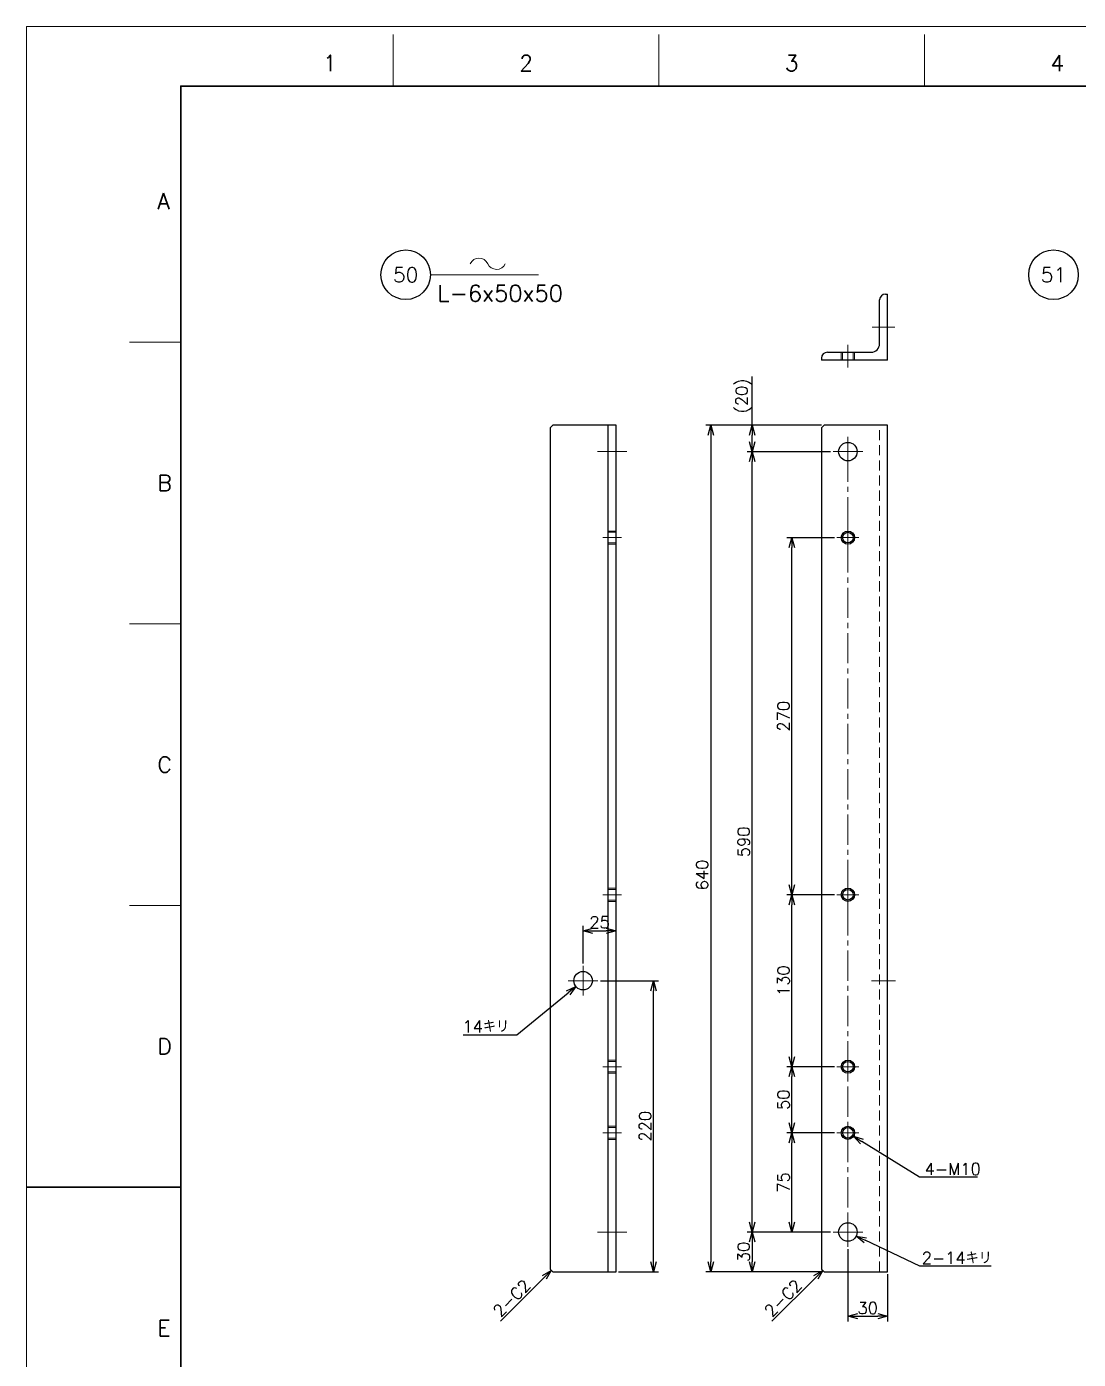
# Model space of a CAD drawing. Header units: millimetres. Extents: x 0 to 2485, y -14 to 1749.
# Drawn here: x 0 to 795, y 741 to 1749 of the extents above; entities that cross this region are included whole.
import ezdxf
from ezdxf import colors
from ezdxf.entities.mleader import LeaderData, LeaderLine
from ezdxf.enums import TextEntityAlignment as Align
from ezdxf.math import Vec2, Vec3

# ---------------------------------------------------------------- set-up
doc = ezdxf.new("R2010")
doc.units = ezdxf.units.MM
doc.header["$LTSCALE"] = 1.2
doc.header["$PDMODE"] = 99
doc.header["$PDSIZE"] = 1
doc.linetypes.add('CENTER2', pattern=[28.575, 19.05, -3.175, 3.175, -3.175])
doc.linetypes.add('HIDDEN', pattern=[9.525, 6.35, -3.175])
for name, color, linetype, lineweight in [('04_HIDDEN', 2, 'HIDDEN', 13), ('05_CENTER', 4, 'CENTER2', 13), ('08_DIM', 3, 'Continuous', 13), ('90_FRAME', 5, 'Continuous', 35)]:
    doc.layers.add(name, color=color, linetype=linetype, lineweight=lineweight)
doc.layers.add('91_BLANK', color=5, linetype='Continuous', lineweight=0, plot=False)
doc.styles.add('KSS_TXT', font='txt.shx', dxfattribs={"bigfont": 'extfont2.shx'})
doc.styles.get("Standard").update_dxf_attribs({"font": 'txt.shx', "bigfont": 'extfont2.shx'})
doc.dimstyles.new('KSS_DIM', dxfattribs={"dimscale": 3, "dimtxt": 3, "dimasz": 2.5, "dimexe": 1.25, "dimexo": 0.625, "dimtad": 1, "dimdsep": 46, "dimtxsty": 'KSS_TXT', "dimblk": 'OPEN30', "dimcen": 0, "dimazin": 2, "dimtfac": 0.75, "dimtmove": 0, "dimatfit": 3, "dimldrblk": 'OPEN30', "dimfxl": 1.25, "dimtolj": 1, "dimarcsym": 0})
doc.dimstyles.new('KSS_DIM$3', dxfattribs={"dimscale": 3, "dimtxt": 3, "dimasz": 2.5, "dimexe": 1.25, "dimexo": 0.625, "dimtad": 1, "dimtih": 1, "dimtoh": 1, "dimdsep": 46, "dimtxsty": 'KSS_TXT', "dimblk": 'OPEN30', "dimcen": 0, "dimazin": 2, "dimtfac": 0.75, "dimtofl": 0, "dimtmove": 0, "dimatfit": 3, "dimldrblk": 'OPEN30', "dimfxl": 1.25, "dimtolj": 1, "dimarcsym": 0})

# ---------------------------------------------------------------- blocks, each defined once
blk = doc.blocks.new('AM_BALLOON1')
at = {"transparency": 16777216}
blk.add_circle((0, 0), 5, dxfattribs=at)
blk.add_attdef('B_NUMBER', text='', height=3, dxfattribs=at).set_placement((0, 0), align=Align.MIDDLE_CENTER)
blk = doc.blocks.new('_OPEN')
at = {"color": 0, "linetype": 'ByBlock'}
for p, q in [((-1, 0.17), (0, 0)), ((0, 0), (-1, -0.17)), ((0, 0), (-1, 0))]:
    blk.add_line(p, q, dxfattribs=at)
blk = doc.blocks.new('p1ba05')
for centre, start, end in [((-2.95, 0.29), 24.2276, 155.5758), ((0, 1.62), 204.2276, 335.5758)]:
    blk.add_arc(centre, 1.62, start, end)
blk = doc.blocks.new('M10Tz_1_1')
at = {"color": 0}
for radius in [5, 4]:
    blk.add_circle((0, 0), radius, dxfattribs=at)
at = {"layer": '05_CENTER'}
for p, q in [((8.3, 0), (-8.3, 0)), ((0, -8.3), (0, 8.3))]:
    blk.add_line(p, q, dxfattribs=at)
blk = doc.blocks.new('_Open30')
at = {"color": 0, "linetype": 'ByBlock', "lineweight": -2}
for p, q in [((-1, 0.27), (0, 0)), ((0, 0), (-1, -0.27)), ((0, 0), (-1, 0))]:
    blk.add_line(p, q, dxfattribs=at)
blk = doc.blocks.new('*D143')
at = {"layer": '08_DIM', "color": 0, "lineweight": -2, "transparency": 16777216}
for p, q in [((607.7, 837.4), (544.6, 837.4)), ((548.4, 829.9), (548.4, 814.9)), ((600.9, 807.4), (544.6, 807.4))]:
    blk.add_line(p, q, dxfattribs=at)
at = {"layer": 'Defpoints', "color": 0, "transparency": 16777216}
for p in [(609.6, 837.4), (548.4, 807.4), (602.8, 807.4)]:
    blk.add_point(p, dxfattribs=at)
at = {"layer": '08_DIM', "color": 0, "lineweight": -2, "transparency": 16777216, "xscale": 7.5, "yscale": 7.5, "zscale": 7.5}
for p, rotation in [((548.4, 837.4), 90), ((548.4, 807.4), 270)]:
    blk.add_blockref('_Open30', p, dxfattribs=dict(at, rotation=rotation))
at = {"layer": '08_DIM', "color": 0, "transparency": 16777216, "insert": (542, 822.4), "char_height": 9, "attachment_point": 5, "rotation": 90, "style": 'KSS_TXT'}
blk.add_mtext('\\A1;30', dxfattribs=at)
blk = doc.blocks.new('*D144')
at = {"layer": '08_DIM', "color": 0, "lineweight": -2, "transparency": 16777216}
for p, q in [((610.6, 912.4), (574.7, 912.4)), ((578.5, 844.9), (578.5, 904.9)), ((607.7, 837.4), (574.7, 837.4))]:
    blk.add_line(p, q, dxfattribs=at)
at = {"layer": 'Defpoints', "color": 0, "transparency": 16777216}
for p in [(578.5, 912.4), (612.4, 912.4), (609.6, 837.4)]:
    blk.add_point(p, dxfattribs=at)
at = {"layer": '08_DIM', "color": 0, "lineweight": -2, "transparency": 16777216, "xscale": 7.5, "yscale": 7.5, "zscale": 7.5}
for p, rotation in [((578.5, 912.4), 90), ((578.5, 837.4), 270)]:
    blk.add_blockref('_Open30', p, dxfattribs=dict(at, rotation=rotation))
at = {"layer": '08_DIM', "color": 0, "transparency": 16777216, "insert": (572.1, 874.9), "char_height": 9, "attachment_point": 5, "rotation": 90, "style": 'KSS_TXT'}
blk.add_mtext('\\A1;75', dxfattribs=at)
blk = doc.blocks.new('*D145')
at = {"layer": '08_DIM', "color": 0, "lineweight": -2, "transparency": 16777216}
for p, q in [((610.6, 962.4), (574.7, 962.4)), ((578.5, 919.9), (578.5, 954.9)), ((610.6, 912.4), (574.7, 912.4))]:
    blk.add_line(p, q, dxfattribs=at)
at = {"layer": 'Defpoints', "color": 0, "transparency": 16777216}
for p in [(578.5, 962.4), (612.4, 962.4), (612.4, 912.4)]:
    blk.add_point(p, dxfattribs=at)
at = {"layer": '08_DIM', "color": 0, "lineweight": -2, "transparency": 16777216, "xscale": 7.5, "yscale": 7.5, "zscale": 7.5}
for p, rotation in [((578.5, 962.4), 90), ((578.5, 912.4), 270)]:
    blk.add_blockref('_Open30', p, dxfattribs=dict(at, rotation=rotation))
at = {"layer": '08_DIM', "color": 0, "transparency": 16777216, "insert": (572.1, 937.4), "char_height": 9, "attachment_point": 5, "rotation": 90, "style": 'KSS_TXT'}
blk.add_mtext('\\A1;50', dxfattribs=at)
blk = doc.blocks.new('*D146')
at = {"layer": '08_DIM', "color": 0, "lineweight": -2, "transparency": 16777216}
for p, q in [((610.6, 1092.4), (574.7, 1092.4)), ((578.5, 969.9), (578.5, 1084.9)), ((610.6, 962.4), (574.7, 962.4))]:
    blk.add_line(p, q, dxfattribs=at)
at = {"layer": 'Defpoints', "color": 0, "transparency": 16777216}
for p in [(578.5, 1092.4), (612.4, 1092.4), (612.4, 962.4)]:
    blk.add_point(p, dxfattribs=at)
at = {"layer": '08_DIM', "color": 0, "lineweight": -2, "transparency": 16777216, "xscale": 7.5, "yscale": 7.5, "zscale": 7.5}
for p, rotation in [((578.5, 1092.4), 90), ((578.5, 962.4), 270)]:
    blk.add_blockref('_Open30', p, dxfattribs=dict(at, rotation=rotation))
at = {"layer": '08_DIM', "color": 0, "transparency": 16777216, "insert": (572.1, 1027.4), "char_height": 9, "attachment_point": 5, "rotation": 90, "style": 'KSS_TXT'}
blk.add_mtext('\\A1;130', dxfattribs=at)
blk = doc.blocks.new('*D147')
at = {"layer": '08_DIM', "color": 0, "lineweight": -2, "transparency": 16777216}
for p, q in [((610.6, 1362.4), (574.7, 1362.4)), ((578.5, 1099.9), (578.5, 1354.9)), ((610.6, 1092.4), (574.7, 1092.4))]:
    blk.add_line(p, q, dxfattribs=at)
at = {"layer": 'Defpoints', "color": 0, "transparency": 16777216}
for p in [(578.5, 1362.4), (612.4, 1362.4), (612.4, 1092.4)]:
    blk.add_point(p, dxfattribs=at)
at = {"layer": '08_DIM', "color": 0, "lineweight": -2, "transparency": 16777216, "xscale": 7.5, "yscale": 7.5, "zscale": 7.5}
for p, rotation in [((578.5, 1362.4), 90), ((578.5, 1092.4), 270)]:
    blk.add_blockref('_Open30', p, dxfattribs=dict(at, rotation=rotation))
at = {"layer": '08_DIM', "color": 0, "transparency": 16777216, "insert": (572.1, 1227.4), "char_height": 9, "attachment_point": 5, "rotation": 90, "style": 'KSS_TXT'}
blk.add_mtext('\\A1;270', dxfattribs=at)
blk = doc.blocks.new('*D148')
at = {"layer": '08_DIM', "color": 0, "lineweight": -2, "transparency": 16777216}
for p, q in [((607.7, 1427.4), (544.6, 1427.4)), ((548.4, 844.9), (548.4, 1419.9)), ((607.7, 837.4), (544.6, 837.4))]:
    blk.add_line(p, q, dxfattribs=at)
at = {"layer": 'Defpoints', "color": 0, "transparency": 16777216}
for p in [(548.4, 1427.4), (609.6, 1427.4), (609.6, 837.4)]:
    blk.add_point(p, dxfattribs=at)
at = {"layer": '08_DIM', "color": 0, "lineweight": -2, "transparency": 16777216, "xscale": 7.5, "yscale": 7.5, "zscale": 7.5}
for p, rotation in [((548.4, 1427.4), 90), ((548.4, 837.4), 270)]:
    blk.add_blockref('_Open30', p, dxfattribs=dict(at, rotation=rotation))
at = {"layer": '08_DIM', "color": 0, "transparency": 16777216, "insert": (542, 1132.4), "char_height": 9, "attachment_point": 5, "rotation": 90, "style": 'KSS_TXT'}
blk.add_mtext('\\A1;590', dxfattribs=at)
blk = doc.blocks.new('*D149')
at = {"layer": '08_DIM', "color": 0, "lineweight": -2, "transparency": 16777216}
for p, q in [((548.4, 1447.4), (548.4, 1484.2)), ((600.9, 1447.4), (544.6, 1447.4)), ((548.4, 1434.9), (548.4, 1439.9)), ((607.7, 1427.4), (544.6, 1427.4))]:
    blk.add_line(p, q, dxfattribs=at)
at = {"layer": 'Defpoints', "color": 0, "transparency": 16777216}
for p in [(548.4, 1447.4), (602.8, 1447.4), (609.6, 1427.4)]:
    blk.add_point(p, dxfattribs=at)
at = {"layer": '08_DIM', "color": 0, "lineweight": -2, "transparency": 16777216, "xscale": 7.5, "yscale": 7.5, "zscale": 7.5}
for p, rotation in [((548.4, 1447.4), 90), ((548.4, 1427.4), 270)]:
    blk.add_blockref('_Open30', p, dxfattribs=dict(at, rotation=rotation))
at = {"layer": '08_DIM', "color": 0, "transparency": 16777216, "insert": (542, 1469.6), "char_height": 9, "attachment_point": 5, "rotation": 90, "style": 'KSS_TXT'}
blk.add_mtext('\\A1;(20)', dxfattribs=at)
blk = doc.blocks.new('*D150')
at = {"layer": '08_DIM', "color": 0, "lineweight": -2, "transparency": 16777216}
for p, q in [((600.9, 1447.4), (513.4, 1447.4)), ((517.1, 1439.9), (517.1, 814.9)), ((600.9, 807.4), (513.4, 807.4))]:
    blk.add_line(p, q, dxfattribs=at)
at = {"layer": 'Defpoints', "color": 0, "transparency": 16777216}
for p in [(602.8, 1447.4), (523.5, 807.4), (602.8, 807.4)]:
    blk.add_point(p, dxfattribs=at)
at = {"layer": '08_DIM', "color": 0, "lineweight": -2, "transparency": 16777216, "xscale": 7.5, "yscale": 7.5, "zscale": 7.5}
for p, rotation in [((517.1, 1447.4), 90), ((517.1, 807.4), 270)]:
    blk.add_blockref('_Open30', p, dxfattribs=dict(at, rotation=rotation))
at = {"layer": '08_DIM', "color": 0, "transparency": 16777216, "insert": (510.7, 1107.4), "char_height": 9, "attachment_point": 5, "rotation": 90, "style": 'KSS_TXT'}
blk.add_mtext('\\A1;640', dxfattribs=at)
blk = doc.blocks.new('*D151')
at = {"layer": '08_DIM', "color": 0, "lineweight": -2, "transparency": 16777216}
for p, q in [((620.8, 824.4), (620.8, 769.9)), ((650.8, 805.6), (650.8, 769.9)), ((628.3, 773.7), (643.3, 773.7))]:
    blk.add_line(p, q, dxfattribs=at)
at = {"layer": 'Defpoints', "color": 0, "transparency": 16777216}
for p in [(620.8, 826.3), (650.8, 807.4), (650.8, 773.7)]:
    blk.add_point(p, dxfattribs=at)
at = {"layer": '08_DIM', "color": 0, "lineweight": -2, "transparency": 16777216, "xscale": 7.5, "yscale": 7.5, "zscale": 7.5, "rotation": 180}
blk.add_blockref('_Open30', (620.8, 773.7), dxfattribs=at)
at = {"layer": '08_DIM', "color": 0, "lineweight": -2, "transparency": 16777216, "xscale": 7.5, "yscale": 7.5, "zscale": 7.5}
blk.add_blockref('_Open30', (650.8, 773.7), dxfattribs=at)
at = {"layer": '08_DIM', "color": 0, "transparency": 16777216, "insert": (635.8, 780), "char_height": 9, "attachment_point": 5, "style": 'KSS_TXT'}
blk.add_mtext('\\A1;30', dxfattribs=at)
blk = doc.blocks.new('*D152')
at = {"layer": '08_DIM', "color": 0, "lineweight": -2, "transparency": 16777216}
for p, q in [((433.7, 1027.4), (477.6, 1027.4)), ((473.8, 814.9), (473.8, 1019.9)), ((447.5, 807.4), (477.6, 807.4))]:
    blk.add_line(p, q, dxfattribs=at)
at = {"layer": 'Defpoints', "color": 0, "transparency": 16777216}
for p in [(431.8, 1027.4), (473.8, 1027.4), (445.6, 807.4)]:
    blk.add_point(p, dxfattribs=at)
at = {"layer": '08_DIM', "color": 0, "lineweight": -2, "transparency": 16777216, "xscale": 7.5, "yscale": 7.5, "zscale": 7.5}
for p, rotation in [((473.8, 1027.4), 90), ((473.8, 807.4), 270)]:
    blk.add_blockref('_Open30', p, dxfattribs=dict(at, rotation=rotation))
at = {"layer": '08_DIM', "color": 0, "transparency": 16777216, "insert": (467.5, 917.4), "char_height": 9, "attachment_point": 5, "rotation": 90, "style": 'KSS_TXT'}
blk.add_mtext('\\A1;220', dxfattribs=at)
blk = doc.blocks.new('*D153')
at = {"layer": '08_DIM', "color": 0, "lineweight": -2, "transparency": 16777216}
for p, q in [((420.6, 1040.5), (420.6, 1068.9)), ((445.6, 1040.5), (445.6, 1068.9)), ((428.1, 1065.2), (438.1, 1065.2))]:
    blk.add_line(p, q, dxfattribs=at)
at = {"layer": 'Defpoints', "color": 0, "transparency": 16777216}
for p in [(445.6, 1065.2), (420.6, 1038.6), (445.6, 1038.6)]:
    blk.add_point(p, dxfattribs=at)
at = {"layer": '08_DIM', "color": 0, "lineweight": -2, "transparency": 16777216, "xscale": 7.5, "yscale": 7.5, "zscale": 7.5, "rotation": 180}
blk.add_blockref('_Open30', (420.6, 1065.2), dxfattribs=at)
at = {"layer": '08_DIM', "color": 0, "lineweight": -2, "transparency": 16777216, "xscale": 7.5, "yscale": 7.5, "zscale": 7.5}
blk.add_blockref('_Open30', (445.6, 1065.2), dxfattribs=at)
at = {"layer": '08_DIM', "color": 0, "transparency": 16777216, "insert": (433.1, 1071.6), "char_height": 9, "attachment_point": 5, "style": 'KSS_TXT'}
blk.add_mtext('\\A1;25', dxfattribs=at)
blk = doc.blocks.new('*D154')
at = {"layer": '08_DIM', "color": 0, "lineweight": -2, "transparency": 16777216}
for p, q in [((370.6, 986.5), (409.4, 1018.3)), ((330, 986.5), (370.6, 986.5))]:
    blk.add_line(p, q, dxfattribs=at)
at = {"layer": 'Defpoints', "color": 0, "transparency": 16777216}
for p in [(426, 1031.9), (415.2, 1023)]:
    blk.add_point(p, dxfattribs=at)
at = {"layer": '08_DIM', "color": 0, "lineweight": -2, "transparency": 16777216, "xscale": 7.5, "yscale": 7.5, "zscale": 7.5, "rotation": 39.27917753788488}
blk.add_blockref('_Open30', (415.2, 1023), dxfattribs=at)
at = {"layer": '08_DIM', "color": 0, "transparency": 16777216, "insert": (347.1, 992.9), "char_height": 9, "attachment_point": 5, "style": 'KSS_TXT'}
blk.add_mtext('\\A1;14キリ', dxfattribs=at)
blk = doc.blocks.new('*D155')
at = {"layer": '08_DIM', "color": 0, "lineweight": -2, "transparency": 16777216}
for p, q in [((675.1, 811.5), (633.9, 831.2)), ((729.2, 811.5), (675.1, 811.5))]:
    blk.add_line(p, q, dxfattribs=at)
at = {"layer": 'Defpoints', "color": 0, "transparency": 16777216}
for p in [(614.5, 840.5), (627.1, 834.4)]:
    blk.add_point(p, dxfattribs=at)
at = {"layer": '08_DIM', "color": 0, "lineweight": -2, "transparency": 16777216, "xscale": 7.5, "yscale": 7.5, "zscale": 7.5, "rotation": 154.4974318083075}
blk.add_blockref('_Open30', (627.1, 834.4), dxfattribs=at)
at = {"layer": '08_DIM', "color": 0, "transparency": 16777216, "insert": (703.1, 817.9), "char_height": 9, "attachment_point": 5, "style": 'KSS_TXT'}
blk.add_mtext('\\A1;2-14キリ', dxfattribs=at)
blk = doc.blocks.new('*D156')
at = {"layer": '08_DIM', "color": 0, "lineweight": -2, "transparency": 16777216}
for p, q in [((674.9, 878.8), (631.4, 905.8)), ((718.8, 878.8), (674.9, 878.8))]:
    blk.add_line(p, q, dxfattribs=at)
at = {"layer": 'Defpoints', "color": 0, "transparency": 16777216}
for p in [(616.5, 915.1), (625, 909.8)]:
    blk.add_point(p, dxfattribs=at)
at = {"layer": '08_DIM', "color": 0, "lineweight": -2, "transparency": 16777216, "xscale": 7.5, "yscale": 7.5, "zscale": 7.5, "rotation": 148.0988826479411}
blk.add_blockref('_Open30', (625, 909.8), dxfattribs=at)
at = {"layer": '08_DIM', "color": 0, "transparency": 16777216, "insert": (700, 885.1), "char_height": 9, "attachment_point": 5, "style": 'KSS_TXT'}
blk.add_mtext('\\A1;4-M10', dxfattribs=at)
blk = doc.blocks.new('*D157')
at = {"layer": '08_DIM', "color": 0, "lineweight": -2, "transparency": 16777216}
blk.add_line((596.5, 803.1), (563.4, 770), dxfattribs=at)
at = {"layer": 'Defpoints', "color": 0, "transparency": 16777216}
for p in [(601.8, 808.4), (562.6, 769.2), (562.6, 769.2)]:
    blk.add_point(p, dxfattribs=at)
at = {"layer": '08_DIM', "color": 0, "lineweight": -2, "transparency": 16777216, "xscale": 7.5, "yscale": 7.5, "zscale": 7.5, "rotation": 45}
blk.add_blockref('_Open30', (601.8, 808.4), dxfattribs=at)
at = {"layer": '08_DIM', "color": 0, "transparency": 16777216, "insert": (571.8, 787.5), "char_height": 9, "attachment_point": 5, "rotation": 45, "style": 'KSS_TXT'}
blk.add_mtext('\\A1;2-C2', dxfattribs=at)
blk = doc.blocks.new('*D158')
at = {"layer": '08_DIM', "color": 0, "lineweight": -2, "transparency": 16777216}
blk.add_line((391.3, 803.1), (358.2, 770), dxfattribs=at)
at = {"layer": 'Defpoints', "color": 0, "transparency": 16777216}
for p in [(396.6, 808.4), (357.4, 769.2), (357.4, 769.2)]:
    blk.add_point(p, dxfattribs=at)
at = {"layer": '08_DIM', "color": 0, "lineweight": -2, "transparency": 16777216, "xscale": 7.5, "yscale": 7.5, "zscale": 7.5, "rotation": 45}
blk.add_blockref('_Open30', (396.6, 808.4), dxfattribs=at)
at = {"layer": '08_DIM', "color": 0, "transparency": 16777216, "insert": (366.7, 787.5), "char_height": 9, "attachment_point": 5, "rotation": 45, "style": 'KSS_TXT'}
blk.add_mtext('\\A1;2-C2', dxfattribs=at)

msp = doc.modelspace()

# ---------------------------------------------------------------- linework, layer by layer
at = {"color": 0}
for p, q in [((644.79, 1509.107), (644.79, 1542.107)), ((649.29, 1546.607), (650.79, 1546.607)), ((650.79, 1496.607), (650.79, 1546.607)), ((605.29, 1502.607), (638.29, 1502.607)), ((600.79, 1498.107), (600.79, 1496.607)), ((650.79, 1496.607), (600.79, 1496.607)), ((439.627, 807.439), (439.627, 1447.439))]:
    msp.add_line(p, q, dxfattribs=at)
for points in [[(397.627, 807.439), (445.627, 807.439), (445.627, 1447.439), (397.627, 1447.439), (395.627, 1445.439), (395.627, 809.439)], [(602.79, 807.439), (650.79, 807.439), (650.79, 1447.439), (602.79, 1447.439), (600.79, 1445.439), (600.79, 809.439)]]:
    msp.add_lwpolyline(points, close=True, dxfattribs=at)
for centre in [(620.79, 1427.439), (420.627, 1027.439), (620.79, 837.439)]:
    msp.add_circle(centre, 7, dxfattribs=at)
for centre, radius, start, end in [((649.29, 1542.107), 4.5, 90, 180), ((605.29, 1498.107), 4.5, 90, 180), ((638.29, 1509.107), 6.5, 270, 0)]:
    msp.add_arc(centre, radius, start, end, dxfattribs=at)
at = {"layer": '04_HIDDEN'}
for p, q in [((615.79, 1502.607), (615.79, 1496.607)), ((616.79, 1502.607), (616.79, 1496.607)), ((624.79, 1502.607), (624.79, 1496.607)), ((625.79, 1502.607), (625.79, 1496.607)), ((644.79, 807.439), (644.79, 1447.439)), ((439.627, 1367.439), (445.627, 1367.439)), ((439.627, 1366.439), (445.627, 1366.439)), ((439.627, 1358.439), (445.627, 1358.439)), ((439.627, 1357.439), (445.627, 1357.439)), ((439.627, 1097.439), (445.627, 1097.439)), ((439.627, 1096.439), (445.627, 1096.439)), ((439.627, 1088.439), (445.627, 1088.439)), ((439.627, 1087.439), (445.627, 1087.439)), ((439.627, 967.439), (445.627, 967.439)), ((439.627, 966.439), (445.627, 966.439)), ((439.627, 958.439), (445.627, 958.439)), ((439.627, 957.439), (445.627, 957.439)), ((439.627, 917.439), (445.627, 917.439)), ((439.627, 916.439), (445.627, 916.439)), ((439.627, 908.439), (445.627, 908.439)), ((439.627, 907.439), (445.627, 907.439))]:
    msp.add_line(p, q, dxfattribs=at)
at = {"layer": '05_CENTER'}
for p, q in [((656.285, 1521.607), (639.183, 1521.607)), ((620.79, 1508.102), (620.79, 1491)), ((620.79, 1416.253), (620.79, 1438.625)), ((453.769, 1427.439), (431.397, 1427.439)), ((631.976, 1427.439), (609.604, 1427.439)), ((620.79, 1427.439), (620.79, 837.439)), ((435.541, 1362.439), (449.712, 1362.439)), ((435.541, 1092.439), (449.712, 1092.439)), ((420.627, 1016.253), (420.627, 1038.625)), ((431.812, 1027.439), (409.441, 1027.439)), ((638.616, 1027.439), (656.802, 1027.439)), ((435.541, 962.439), (449.712, 962.439)), ((435.541, 912.439), (449.712, 912.439)), ((620.79, 826.253), (620.79, 848.625)), ((453.769, 837.439), (431.397, 837.439)), ((631.976, 837.439), (609.604, 837.439))]:
    msp.add_line(p, q, dxfattribs=at)
at = {"layer": '08_DIM'}
msp.add_line((305.274, 1561.126), (386.923, 1561.126), dxfattribs=at)
at = {"layer": '90_FRAME', "color": 4, "lineweight": 13}
for p, q in [((277.126, 1703.874), (277.126, 1742.759)), ((477.926, 1703.874), (477.926, 1742.759)), ((678.727, 1703.874), (678.727, 1742.759)), ((116.538, 1510.268), (77.652, 1510.268)), ((116.538, 1297.276), (77.652, 1297.276)), ((116.538, 1084.284), (77.652, 1084.284))]:
    msp.add_line(p, q, dxfattribs=at)
at = {"layer": '90_FRAME'}
msp.add_line((0, 871.293), (116.538, 871.293), dxfattribs=at)
msp.add_lwpolyline([(116.538, 38.712), (2445.717, 38.712), (2445.717, 1703.874), (116.538, 1703.874)], close=True, dxfattribs=at)
at = {"layer": '91_BLANK'}
msp.add_lwpolyline([(0, 0), (2484.603, 0), (2484.603, 1748.759), (0, 1748.759)], close=True, dxfattribs=at)

# ---------------------------------------------------------------- block references
for p in [(620.79, 1362.439), (620.79, 1092.439), (620.79, 962.439), (620.79, 912.439)]:
    msp.add_blockref('M10Tz_1_1', p)
at = {"layer": '08_DIM', "xscale": 4.5, "yscale": 4.5, "zscale": 4.5}
msp.add_blockref('p1ba05', (355.164, 1565.229), dxfattribs=at)

# ---------------------------------------------------------------- texts
at = {"layer": '08_DIM', "style": 'KSS_TXT'}
msp.add_text('L-6x50x50', height=12.5, dxfattribs=at).set_placement((310.546, 1540.869))
at = {"layer": '90_FRAME', "color": 0, "lineweight": 13, "style": 'KSS_TXT'}
for s, p in [('1', (229.13, 1711.619)), ('2', (377.526, 1711.619)), ('3', (578.326, 1711.619)), ('4', (779.127, 1711.619))]:
    msp.add_text(s, height=12, dxfattribs=at).set_placement(p, align=Align.BOTTOM_CENTER)
for s, p in [('A', (98.872, 1616.764)), ('B', (98.872, 1403.772)), ('C', (98.872, 1190.78)), ('D', (98.872, 977.789)), ('E', (98.872, 764.797))]:
    msp.add_text(s, height=12, dxfattribs=at).set_placement(p, align=Align.MIDDLE_LEFT)

# ---------------------------------------------------------------- dimensions: what is measured, and where the dimension line sits
at = {"layer": '08_DIM'}
dim = msp.add_linear_dim(base=(548.392, 1447.439), p1=(609.604, 1427.439), p2=(602.79, 1447.439), angle=90, text='(<>)', dimstyle='KSS_DIM', override={"dimarcsym": 1}, dxfattribs=at)
dim.commit()
dim.dimension.update_dxf_attribs({"geometry": '*D149', "text_midpoint": (542.017, 1469.564)})
dim = msp.add_linear_dim(base=(517.123, 807.439), p1=(602.79, 1447.439), p2=(602.79, 807.439), angle=90, dimstyle='KSS_DIM', override={"dimarcsym": 1}, dxfattribs=at)
dim.commit()
dim.dimension.update_dxf_attribs({"geometry": '*D150', "text_midpoint": (517.123, 1107.439), "dimtype": 160})
for base, p1, p2, picture, middle in [((548.392, 1427.439), (609.604, 837.439), (609.604, 1427.439), '*D148', (542.017, 1132.439)), ((578.469, 1362.439), (612.449, 1092.439), (612.449, 1362.439), '*D147', (572.094, 1227.439)), ((578.469, 1092.439), (612.449, 962.439), (612.449, 1092.439), '*D146', (572.094, 1027.439)), ((473.845, 1027.439), (445.627, 807.439), (431.812, 1027.439), '*D152', (467.47, 917.439)), ((578.469, 962.439), (612.449, 912.439), (612.449, 962.439), '*D145', (572.094, 937.439)), ((578.469, 912.439), (609.604, 837.439), (612.449, 912.439), '*D144', (572.094, 874.939)), ((548.392, 807.439), (609.604, 837.439), (602.79, 807.439), '*D143', (542.017, 822.439))]:
    dim = msp.add_linear_dim(base=base, p1=p1, p2=p2, angle=90, dimstyle='KSS_DIM', override={"dimarcsym": 1}, dxfattribs=at)
    dim.commit()
    dim.dimension.update_dxf_attribs({"geometry": picture, "text_midpoint": middle})
for base, p1, p2, picture, middle in [((445.627, 1065.194), (420.627, 1038.625), (445.627, 1038.625), '*D153', (433.127, 1071.569)), ((650.79, 773.655), (620.79, 826.253), (650.79, 807.439), '*D151', (635.79, 780.03))]:
    dim = msp.add_linear_dim(base=base, p1=p1, p2=p2, dimstyle='KSS_DIM', override={"dimarcsym": 1}, dxfattribs=at)
    dim.commit()
    dim.dimension.update_dxf_attribs({"geometry": picture, "text_midpoint": middle})
for p1, p2, text, picture, middle in [((426.045, 1031.871), (415.208, 1023.008), '<>キリ', '*D154', (347.129, 986.527)), ((616.545, 915.082), (625.035, 909.797), '4-M<>', '*D156', (700.034, 878.752)), ((614.472, 840.453), (627.108, 834.425), '2-<>キリ', '*D155', (703.053, 811.542))]:
    dim = msp.add_diameter_dim_2p(p1=p1, p2=p2, text=text, dimstyle='KSS_DIM$3', override={"dimpost": '<>', "dimtix": 1, "dimarcsym": 1}, dxfattribs=at)
    dim.commit()
    dim.dimension.update_dxf_attribs({"geometry": picture, "text_midpoint": middle, "dimtype": 163})
for base, p1, p2, picture, middle in [((357.42, 769.233), (396.627, 808.439), (357.42, 769.233), '*D158', (371.18, 782.993)), ((562.584, 769.233), (601.79, 808.439), (562.584, 769.233), '*D157', (576.344, 782.993))]:
    dim = msp.add_linear_dim(base=base, p1=p1, p2=p2, angle=225, text='2-C2', dimstyle='KSS_DIM', override={"dimse1": 1, "dimse2": 1, "dimsd2": 1, "dimarcsym": 1}, dxfattribs=at)
    dim.commit()
    dim.dimension.update_dxf_attribs({"geometry": picture, "text_midpoint": middle, "dimtype": 161})

# ---------------------------------------------------------------- leaders
ml = msp.add_multileader_block('Standard', dxfattribs=at)
ml.set_content('AM_BALLOON1', color=256, scale=3.75)
ml.set_attribute('B_NUMBER', '50', width=0)
ml.set_leader_properties(color=256, linetype='ByLayer', lineweight=-1)
ml.set_arrow_properties(name='OPEN')
ml.build(insert=Vec2(0, 0))
ml.multileader.update_dxf_attribs({"leader_type": 0, "has_dogleg": 0, "text_right_attachment_type": 6, "dogleg_length": 0, "arrow_head_size": 7.5, "scale": 2.5, "block_connection_type": 1})
ctx = ml.context
ctx.base_point, ctx.scale, ctx.char_height, ctx.arrow_head_size, ctx.landing_gap_size, ctx.plane_origin = Vec3(286.498, 1561.15), 2.5, 15, 7.5, 7.5, Vec3(286.498, 1561.15)
ctx.right_attachment, ctx.attachment_type = 6, 1
notes = []
notes.append((ctx, [(0, (0, 0, 0), (0, 0), (1, 0), 1, [])]))
ctx.block.insert = Vec3(286.498, 1561.15)
ml = msp.add_multileader_block('Standard', dxfattribs=at)
ml.set_content('AM_BALLOON1', color=256, scale=3.75)
ml.set_attribute('B_NUMBER', '51', width=0)
ml.set_leader_properties(color=256, linetype='ByLayer', lineweight=-1)
ml.set_arrow_properties(name='OPEN')
ml.build(insert=Vec2(0, 0))
ml.multileader.update_dxf_attribs({"leader_type": 0, "has_dogleg": 0, "text_right_attachment_type": 6, "dogleg_length": 0, "arrow_head_size": 7.5, "scale": 2.5, "block_connection_type": 1})
ctx = ml.context
ctx.base_point, ctx.scale, ctx.char_height, ctx.arrow_head_size, ctx.landing_gap_size, ctx.plane_origin = Vec3(776.209, 1561.15), 2.5, 15, 7.5, 7.5, Vec3(776.209, 1561.15)
ctx.right_attachment, ctx.attachment_type = 6, 1
notes.append((ctx, [(0, (0, 0, 0), (0, 0), (1, 0), 1, [])]))
ctx.block.insert = Vec3(776.209, 1561.15)
ml = msp.add_multileader_block('Standard', dxfattribs=at)
ml.set_content('AM_BALLOON1', color=256, scale=3.75)
ml.set_attribute('B_NUMBER', '52', width=0)
ml.set_leader_properties(color=256, linetype='ByLayer', lineweight=-1)
ml.set_arrow_properties(name='OPEN')
ml.build(insert=Vec2(0, 0))
ml.multileader.update_dxf_attribs({"leader_type": 0, "has_dogleg": 0, "text_right_attachment_type": 6, "dogleg_length": 0, "arrow_head_size": 7.5, "scale": 2.5, "block_connection_type": 1})
ctx = ml.context
ctx.base_point, ctx.scale, ctx.char_height, ctx.arrow_head_size, ctx.landing_gap_size, ctx.plane_origin = Vec3(1293.135, 1561.15), 2.5, 15, 7.5, 7.5, Vec3(1293.135, 1561.15)
ctx.right_attachment, ctx.attachment_type = 6, 1
notes.append((ctx, [(0, (0, 0, 0), (0, 0), (1, 0), 1, [])]))
ctx.block.insert = Vec3(1293.135, 1561.15)
ml = msp.add_multileader_block('Standard', dxfattribs=at)
ml.set_content('AM_BALLOON1', color=256, scale=3.75)
ml.set_attribute('B_NUMBER', '53', width=0)
ml.set_leader_properties(color=256, linetype='ByLayer', lineweight=-1)
ml.set_arrow_properties(name='OPEN')
ml.build(insert=Vec2(0, 0))
ml.multileader.update_dxf_attribs({"leader_type": 0, "has_dogleg": 0, "text_right_attachment_type": 6, "dogleg_length": 0, "arrow_head_size": 7.5, "scale": 2.5, "block_connection_type": 1})
ctx = ml.context
ctx.base_point, ctx.scale, ctx.char_height, ctx.arrow_head_size, ctx.landing_gap_size, ctx.plane_origin = Vec3(1920.562, 1561.15), 2.5, 15, 7.5, 7.5, Vec3(1920.562, 1561.15)
ctx.right_attachment, ctx.attachment_type = 6, 1
notes.append((ctx, [(0, (0, 0, 0), (0, 0), (1, 0), 1, [])]))
ctx.block.insert = Vec3(1920.562, 1561.15)
for ctx, leaders in notes:
    for number, flags, end, landing, length, lines in leaders:
        leader = LeaderData()
        leader.index, (leader.has_last_leader_line, leader.has_dogleg_vector, leader.attachment_direction) = number, flags
        leader.last_leader_point, leader.dogleg_vector, leader.dogleg_length = Vec3(end), Vec3(landing), length
        for number, points, colour, breaks in lines:
            line = LeaderLine()
            line.index, line.vertices, line.color, line.breaks = number, Vec3.list(points), colors.encode_raw_color(colour), breaks
            leader.lines.append(line)
        ctx.leaders.append(leader)

doc.saveas('drawing.dxf')
